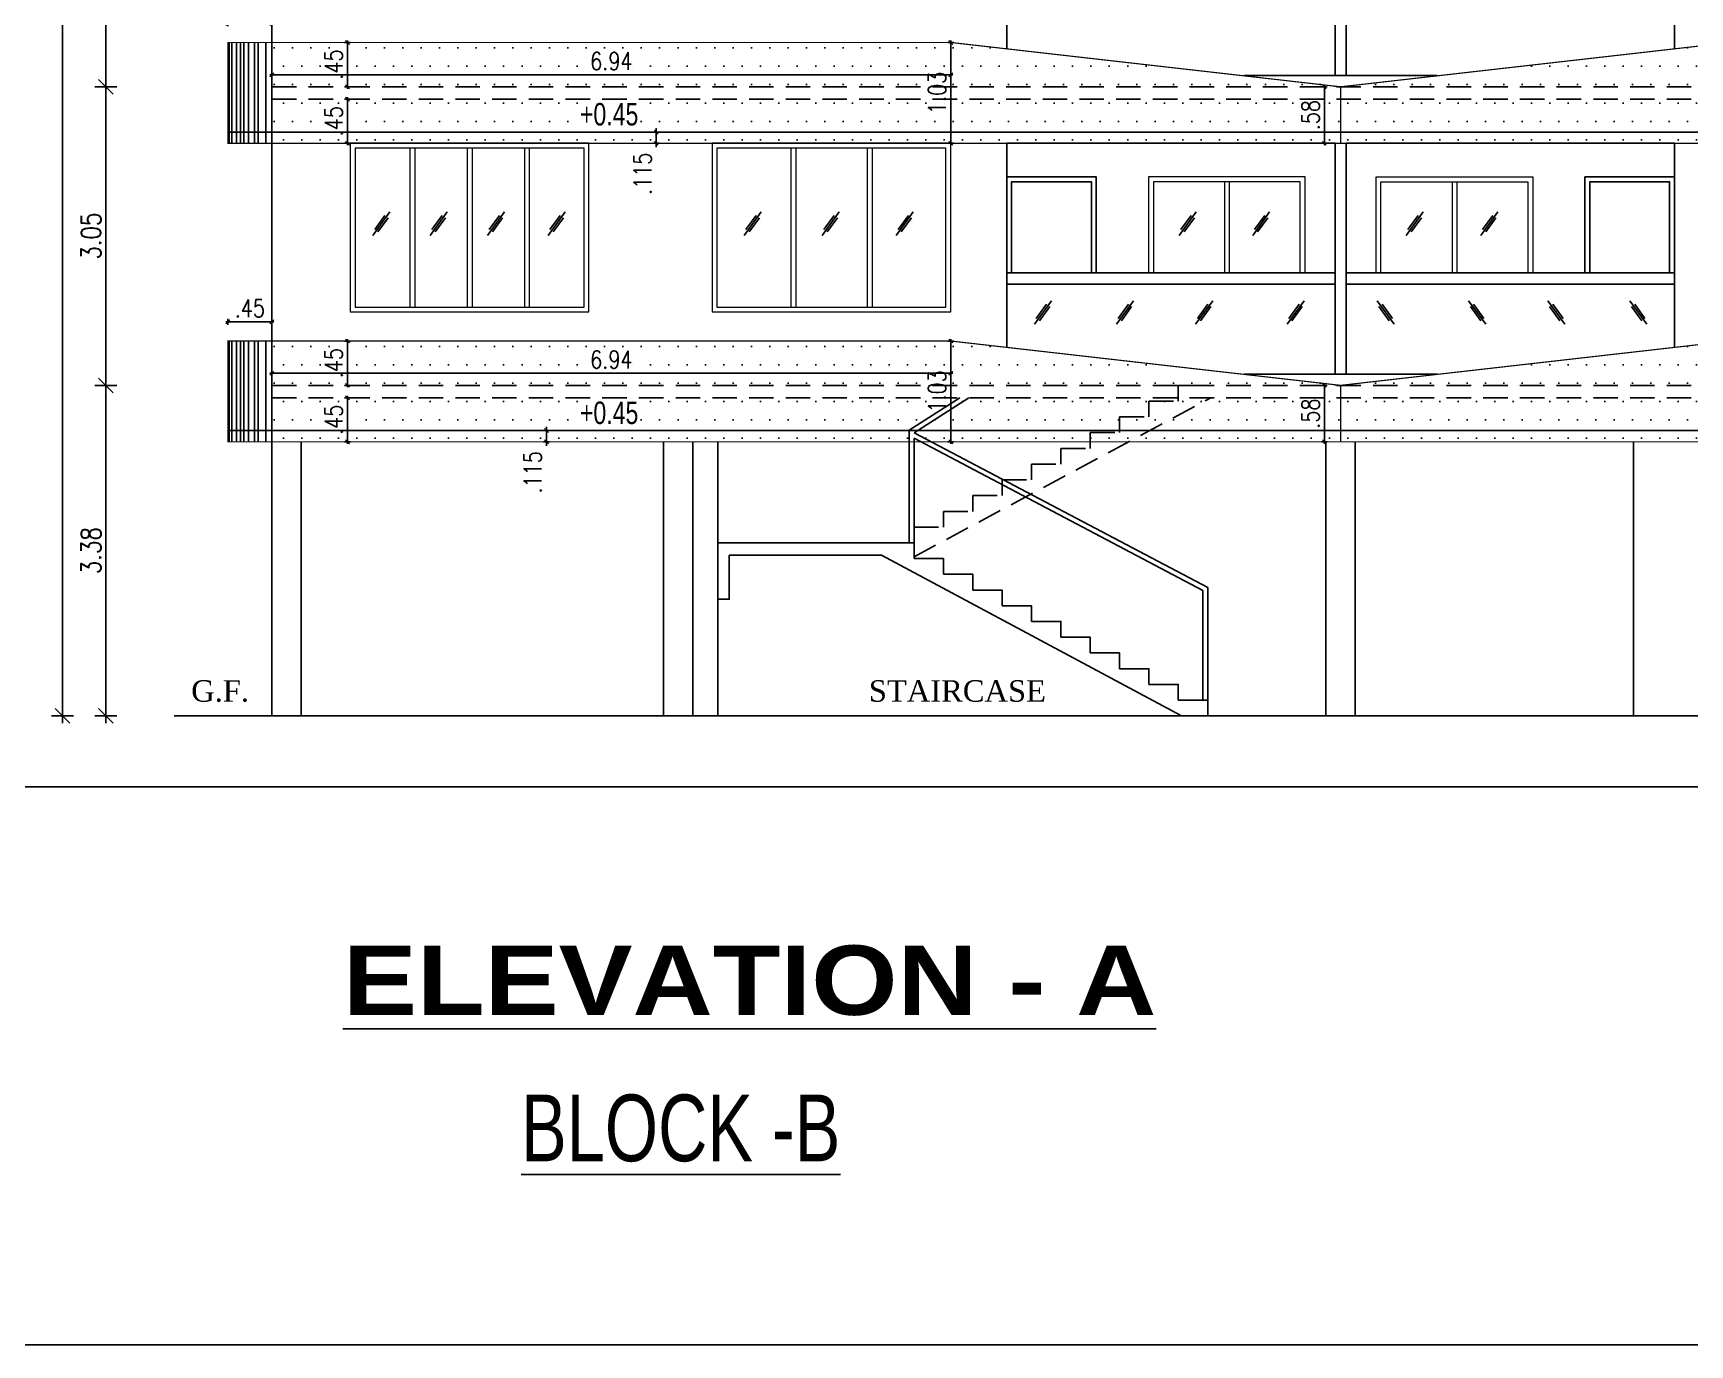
# Model space of a CAD drawing. Header units: inches. Extents: x 14235 to 14499, y 0 to 2549.
# Drawn here: x 14250.7 to 14267.62, y 2408.55 to 2421.95 of the extents above; entities that cross this region are included whole.
import ezdxf
from ezdxf.enums import TextEntityAlignment as Align

# ---------------------------------------------------------------- set-up
doc = ezdxf.new("R2010")
doc.units = ezdxf.units.IN
doc.header["$LTSCALE"] = 0.25
doc.header["$MEASUREMENT"] = 0
doc.header["$PDMODE"] = 35
doc.linetypes.add('1', pattern=[0])
doc.linetypes.add('DASHEDX2', pattern=[1.5, 1, -0.5])
for name, color, linetype in [('dim-details', 7, 'Continuous'), ('DOOR', 104, 'Continuous'), ('ELE.PROJ.', 1, 'Continuous'), ('GLASS WINDOW', 251, '1'), ('hatch', 251, 'Continuous'), ('proj-internal', 1, 'DASHEDX2'), ('Stair', 56, 'Continuous'), ('steel', 251, 'Continuous'), ('text-large', 7, 'Continuous'), ('wall', 7, 'Continuous'), ('WORK TEX', 6, 'Continuous'), ('WORKING DIM', 7, 'Continuous')]:
    doc.layers.add(name, color=color, linetype=linetype)
doc.layers.add('WINDOW', color=106, linetype='Continuous', lineweight=13)
doc.styles.add('ARIAL', font='TIMES_0.TTF')
doc.styles.add('ARL', font='swisscl_0.ttf')
doc.styles.add('B', font='ARIBLK_0.TTF')
doc.styles.add('romans', font='romans.shx', dxfattribs={"width": 0.8})
doc.dimstyles.new('121', dxfattribs={"dimscale": 0.1, "dimtxt": 1.8, "dimasz": 0.2, "dimexe": 0.03125, "dimexo": 0.25, "dimgap": 0.5, "dimtad": 1, "dimzin": 4, "dimdsep": 46, "dimtxsty": 'romans', "dimblk1": 'MINITICK', "dimblk2": 'MINITICK', "dimsah": 1, "dimcen": 1, "dimse1": 1, "dimse2": 1, "dimclrd": 252, "dimclre": 256, "dimclrt": 7, "dimadec": 3, "dimazin": 0, "dimtfac": 0.8, "dimtix": 1, "dimtmove": 2, "dimatfit": 3, "dimfxl": 0, "dimtolj": 1, "dimtzin": 3, "dimarcsym": 0})
doc.dimstyles.new('minitick-100', dxfattribs={"dimscale": 0.1, "dimtxt": 2, "dimasz": 0.75, "dimexe": 0.03125, "dimexo": 0.25, "dimgap": 0.5, "dimtad": 1, "dimzin": 4, "dimdsep": 46, "dimtxsty": 'romans', "dimblk1": 'MINITICK', "dimblk2": 'MINITICK', "dimsah": 1, "dimcen": 1, "dimse1": 1, "dimse2": 1, "dimclrd": 252, "dimclre": 256, "dimclrt": 256, "dimadec": 3, "dimazin": 0, "dimtfac": 0.8, "dimtix": 1, "dimtmove": 2, "dimatfit": 3, "dimfxl": 0, "dimtolj": 1, "dimtzin": 3, "dimarcsym": 0})
pattern_1 = [(0, (-42.02476, 0), (0.09375, 0.1875), [0, -0.1875])]
pattern_2 = [(0, (-42.02476, 3.05), (0.09375, 0.1875), [0, -0.1875])]

# ---------------------------------------------------------------- blocks, each defined once
blk = doc.blocks.new('MINITICK')
at = {"color": 7}
for p, q in [((1, 1), (-1, -1)), ((-1, 0), (1, 0)), ((0, -1.5), (0, 1.5))]:
    blk.add_line(p, q, dxfattribs=at)
blk = doc.blocks.new('*D701')
at = {"layer": 'Defpoints', "color": 0, "transparency": 16777216}
for p in [(14253.462, 2418.353), (14251.442, 2414.976), (14253.462, 2414.976)]:
    blk.add_point(p, dxfattribs=at)
at = {"layer": 'dim-details', "color": 252, "lineweight": -2, "transparency": 16777216}
blk.add_line((14251.442, 2418.278), (14251.442, 2415.051), dxfattribs=at)
at = {"layer": 'dim-details', "color": 252, "lineweight": -2, "transparency": 16777216, "xscale": 0.07500000000000001, "yscale": 0.07500000000000001, "zscale": 0.07500000000000001}
for p, rotation in [((14251.442, 2418.353), 90), ((14251.442, 2414.976), 270)]:
    blk.add_blockref('MINITICK', p, dxfattribs=dict(at, rotation=rotation))
at = {"layer": 'dim-details', "transparency": 16777216, "insert": (14251.292, 2416.664), "char_height": 0.2, "attachment_point": 5, "rotation": 90, "style": 'romans'}
blk.add_mtext('\\A1;3.38', dxfattribs=at)
blk = doc.blocks.new('*D702')
at = {"layer": 'Defpoints', "color": 0, "transparency": 16777216}
for p in [(14251.442, 2421.403), (14253.558, 2421.403), (14253.558, 2418.353)]:
    blk.add_point(p, dxfattribs=at)
at = {"layer": 'dim-details', "color": 252, "lineweight": -2, "transparency": 16777216}
blk.add_line((14251.442, 2418.428), (14251.442, 2421.328), dxfattribs=at)
at = {"layer": 'dim-details', "color": 252, "lineweight": -2, "transparency": 16777216, "xscale": 0.07500000000000001, "yscale": 0.07500000000000001, "zscale": 0.07500000000000001}
for p, rotation in [((14251.442, 2421.403), 90), ((14251.442, 2418.353), 270)]:
    blk.add_blockref('MINITICK', p, dxfattribs=dict(at, rotation=rotation))
at = {"layer": 'dim-details', "transparency": 16777216, "insert": (14251.292, 2419.878), "char_height": 0.2, "attachment_point": 5, "rotation": 90, "style": 'romans'}
blk.add_mtext('\\A1;3.05', dxfattribs=at)
blk = doc.blocks.new('*D703')
at = {"layer": 'Defpoints', "color": 0, "transparency": 16777216}
for p in [(14251.442, 2424.453), (14253.57, 2424.453), (14253.558, 2421.403)]:
    blk.add_point(p, dxfattribs=at)
at = {"layer": 'dim-details', "color": 252, "lineweight": -2, "transparency": 16777216}
blk.add_line((14251.442, 2421.478), (14251.442, 2424.378), dxfattribs=at)
at = {"layer": 'dim-details', "color": 252, "lineweight": -2, "transparency": 16777216, "xscale": 0.07500000000000001, "yscale": 0.07500000000000001, "zscale": 0.07500000000000001}
for p, rotation in [((14251.442, 2424.453), 90), ((14251.442, 2421.403), 270)]:
    blk.add_blockref('MINITICK', p, dxfattribs=dict(at, rotation=rotation))
at = {"layer": 'dim-details', "transparency": 16777216, "insert": (14251.292, 2422.928), "char_height": 0.2, "attachment_point": 5, "rotation": 90, "style": 'romans'}
blk.add_mtext('\\A1;3.05', dxfattribs=at)
blk = doc.blocks.new('*D715')
at = {"layer": 'Defpoints', "color": 0, "transparency": 16777216}
for p in [(14251.001, 2454.953), (14253.627, 2454.953), (14253.627, 2414.976)]:
    blk.add_point(p, dxfattribs=at)
at = {"layer": 'dim-details', "color": 252, "lineweight": -2, "transparency": 16777216}
blk.add_line((14251.001, 2415.051), (14251.001, 2454.878), dxfattribs=at)
at = {"layer": 'dim-details', "color": 252, "lineweight": -2, "transparency": 16777216, "xscale": 0.07500000000000001, "yscale": 0.07500000000000001, "zscale": 0.07500000000000001}
for p, rotation in [((14251.001, 2454.953), 90), ((14251.001, 2414.976), 270)]:
    blk.add_blockref('MINITICK', p, dxfattribs=dict(at, rotation=rotation))
at = {"layer": 'dim-details', "transparency": 16777216, "insert": (14250.851, 2434.964), "char_height": 0.2, "attachment_point": 5, "rotation": 90, "style": 'romans'}
blk.add_mtext('\\A1;39.98', dxfattribs=at)
blk = doc.blocks.new('*D746')
at = {"layer": 'Defpoints', "color": 0, "transparency": 16777216}
for p in [(14253.911, 2418.226), (14253.911, 2417.776), (14253.911, 2417.776)]:
    blk.add_point(p, dxfattribs=at)
at = {"layer": 'WORKING DIM', "color": 252, "lineweight": -2, "transparency": 16777216}
blk.add_line((14253.911, 2418.206), (14253.911, 2417.796), dxfattribs=at)
at = {"layer": 'WORKING DIM', "color": 252, "lineweight": -2, "transparency": 16777216, "xscale": 0.02, "yscale": 0.02, "zscale": 0.02}
for p, rotation in [((14253.911, 2418.226), 90), ((14253.911, 2417.776), 270)]:
    blk.add_blockref('MINITICK', p, dxfattribs=dict(at, rotation=rotation))
at = {"layer": 'WORKING DIM', "color": 7, "transparency": 16777216, "insert": (14253.771, 2418.001), "char_height": 0.18, "attachment_point": 5, "rotation": 90, "style": 'romans'}
blk.add_mtext('\\A1;.45', dxfattribs=at)
blk = doc.blocks.new('*D747')
at = {"layer": 'Defpoints', "color": 0, "transparency": 16777216}
for p in [(14253.911, 2418.806), (14254.119, 2418.806), (14254.063, 2418.353)]:
    blk.add_point(p, dxfattribs=at)
at = {"layer": 'WORKING DIM', "color": 252, "lineweight": -2, "transparency": 16777216}
blk.add_line((14253.911, 2418.373), (14253.911, 2418.786), dxfattribs=at)
at = {"layer": 'WORKING DIM', "color": 252, "lineweight": -2, "transparency": 16777216, "xscale": 0.02, "yscale": 0.02, "zscale": 0.02}
for p, rotation in [((14253.911, 2418.806), 90), ((14253.911, 2418.353), 270)]:
    blk.add_blockref('MINITICK', p, dxfattribs=dict(at, rotation=rotation))
at = {"layer": 'WORKING DIM', "color": 7, "transparency": 16777216, "insert": (14253.771, 2418.58), "char_height": 0.18, "attachment_point": 5, "rotation": 90, "style": 'romans'}
blk.add_mtext('\\A1;.45', dxfattribs=at)
blk = doc.blocks.new('*D748')
at = {"layer": 'Defpoints', "color": 0, "transparency": 16777216}
for p in [(14264.057, 2418.353), (14263.217, 2417.776), (14263.891, 2417.776)]:
    blk.add_point(p, dxfattribs=at)
at = {"layer": 'WORKING DIM', "color": 252, "lineweight": -2, "transparency": 16777216}
blk.add_line((14263.891, 2418.333), (14263.891, 2417.796), dxfattribs=at)
at = {"layer": 'WORKING DIM', "color": 252, "lineweight": -2, "transparency": 16777216, "xscale": 0.02, "yscale": 0.02, "zscale": 0.02}
for p, rotation in [((14263.891, 2418.353), 90), ((14263.891, 2417.776), 270)]:
    blk.add_blockref('MINITICK', p, dxfattribs=dict(at, rotation=rotation))
at = {"layer": 'WORKING DIM', "color": 7, "transparency": 16777216, "insert": (14263.751, 2418.064), "char_height": 0.18, "attachment_point": 5, "rotation": 90, "style": 'romans'}
blk.add_mtext('\\A1;.58', dxfattribs=at)
blk = doc.blocks.new('*D833')
at = {"layer": 'Defpoints', "color": 0, "transparency": 16777216}
for p in [(14253.139, 2419.001), (14252.689, 2418.806), (14253.139, 2418.806)]:
    blk.add_point(p, dxfattribs=at)
at = {"layer": 'WORKING DIM', "color": 252, "lineweight": -2, "transparency": 16777216}
blk.add_line((14252.709, 2419.001), (14253.119, 2419.001), dxfattribs=at)
at = {"layer": 'WORKING DIM', "color": 252, "lineweight": -2, "transparency": 16777216, "xscale": 0.02, "yscale": 0.02, "zscale": 0.02, "rotation": 180}
blk.add_blockref('MINITICK', (14252.689, 2419.001), dxfattribs=at)
at = {"layer": 'WORKING DIM', "color": 252, "lineweight": -2, "transparency": 16777216, "xscale": 0.02, "yscale": 0.02, "zscale": 0.02}
blk.add_blockref('MINITICK', (14253.139, 2419.001), dxfattribs=at)
at = {"layer": 'WORKING DIM', "color": 7, "transparency": 16777216, "insert": (14252.914, 2419.141), "char_height": 0.18, "attachment_point": 5, "style": 'romans'}
blk.add_mtext('\\A1;.45', dxfattribs=at)
blk = doc.blocks.new('*D834')
at = {"layer": 'Defpoints', "color": 0, "transparency": 16777216}
for p in [(14253.139, 2418.806), (14260.075, 2418.806), (14260.075, 2418.476)]:
    blk.add_point(p, dxfattribs=at)
at = {"layer": 'WORKING DIM', "color": 252, "lineweight": -2, "transparency": 16777216}
blk.add_line((14253.159, 2418.476), (14260.055, 2418.476), dxfattribs=at)
at = {"layer": 'WORKING DIM', "color": 252, "lineweight": -2, "transparency": 16777216, "xscale": 0.02, "yscale": 0.02, "zscale": 0.02, "rotation": 180}
blk.add_blockref('MINITICK', (14253.139, 2418.476), dxfattribs=at)
at = {"layer": 'WORKING DIM', "color": 252, "lineweight": -2, "transparency": 16777216, "xscale": 0.02, "yscale": 0.02, "zscale": 0.02}
blk.add_blockref('MINITICK', (14260.075, 2418.476), dxfattribs=at)
at = {"layer": 'WORKING DIM', "color": 7, "transparency": 16777216, "insert": (14256.607, 2418.616), "char_height": 0.18, "attachment_point": 5, "style": 'romans'}
blk.add_mtext('\\A1;6.94', dxfattribs=at)
blk = doc.blocks.new('*D835')
at = {"layer": 'Defpoints', "color": 0, "transparency": 16777216}
for p in [(14260.075, 2418.806), (14260.075, 2417.776), (14260.075, 2417.776)]:
    blk.add_point(p, dxfattribs=at)
at = {"layer": 'WORKING DIM', "color": 252, "lineweight": -2, "transparency": 16777216}
blk.add_line((14260.075, 2418.786), (14260.075, 2417.796), dxfattribs=at)
at = {"layer": 'WORKING DIM', "color": 252, "lineweight": -2, "transparency": 16777216, "xscale": 0.02, "yscale": 0.02, "zscale": 0.02}
for p, rotation in [((14260.075, 2418.806), 90), ((14260.075, 2417.776), 270)]:
    blk.add_blockref('MINITICK', p, dxfattribs=dict(at, rotation=rotation))
at = {"layer": 'WORKING DIM', "color": 7, "transparency": 16777216, "insert": (14259.935, 2418.291), "char_height": 0.18, "attachment_point": 5, "rotation": 90, "style": 'romans'}
blk.add_mtext('\\A1;1.03', dxfattribs=at)
blk = doc.blocks.new('*D845')
at = {"layer": 'Defpoints', "color": 0, "transparency": 16777216}
for p in [(14253.911, 2421.276), (14253.911, 2420.826), (14253.911, 2420.826)]:
    blk.add_point(p, dxfattribs=at)
at = {"layer": 'WORKING DIM', "color": 252, "lineweight": -2, "transparency": 16777216}
blk.add_line((14253.911, 2421.256), (14253.911, 2420.846), dxfattribs=at)
at = {"layer": 'WORKING DIM', "color": 252, "lineweight": -2, "transparency": 16777216, "xscale": 0.02, "yscale": 0.02, "zscale": 0.02}
for p, rotation in [((14253.911, 2421.276), 90), ((14253.911, 2420.826), 270)]:
    blk.add_blockref('MINITICK', p, dxfattribs=dict(at, rotation=rotation))
at = {"layer": 'WORKING DIM', "color": 7, "transparency": 16777216, "insert": (14253.771, 2421.051), "char_height": 0.18, "attachment_point": 5, "rotation": 90, "style": 'romans'}
blk.add_mtext('\\A1;.45', dxfattribs=at)
blk = doc.blocks.new('*D846')
at = {"layer": 'Defpoints', "color": 0, "transparency": 16777216}
for p in [(14253.911, 2421.856), (14254.119, 2421.856), (14254.063, 2421.403)]:
    blk.add_point(p, dxfattribs=at)
at = {"layer": 'WORKING DIM', "color": 252, "lineweight": -2, "transparency": 16777216}
blk.add_line((14253.911, 2421.423), (14253.911, 2421.836), dxfattribs=at)
at = {"layer": 'WORKING DIM', "color": 252, "lineweight": -2, "transparency": 16777216, "xscale": 0.02, "yscale": 0.02, "zscale": 0.02}
for p, rotation in [((14253.911, 2421.856), 90), ((14253.911, 2421.403), 270)]:
    blk.add_blockref('MINITICK', p, dxfattribs=dict(at, rotation=rotation))
at = {"layer": 'WORKING DIM', "color": 7, "transparency": 16777216, "insert": (14253.771, 2421.63), "char_height": 0.18, "attachment_point": 5, "rotation": 90, "style": 'romans'}
blk.add_mtext('\\A1;.45', dxfattribs=at)
blk = doc.blocks.new('*D843')
at = {"layer": 'Defpoints', "color": 0, "transparency": 16777216}
for p in [(14253.139, 2422.051), (14252.689, 2421.856), (14253.139, 2421.856)]:
    blk.add_point(p, dxfattribs=at)
at = {"layer": 'WORKING DIM', "color": 252, "lineweight": -2, "transparency": 16777216}
blk.add_line((14252.709, 2422.051), (14253.119, 2422.051), dxfattribs=at)
at = {"layer": 'WORKING DIM', "color": 252, "lineweight": -2, "transparency": 16777216, "xscale": 0.02, "yscale": 0.02, "zscale": 0.02, "rotation": 180}
blk.add_blockref('MINITICK', (14252.689, 2422.051), dxfattribs=at)
at = {"layer": 'WORKING DIM', "color": 252, "lineweight": -2, "transparency": 16777216, "xscale": 0.02, "yscale": 0.02, "zscale": 0.02}
blk.add_blockref('MINITICK', (14253.139, 2422.051), dxfattribs=at)
at = {"layer": 'WORKING DIM', "color": 7, "transparency": 16777216, "insert": (14252.914, 2422.191), "char_height": 0.18, "attachment_point": 5, "style": 'romans'}
blk.add_mtext('\\A1;.45', dxfattribs=at)
blk = doc.blocks.new('*D844')
at = {"layer": 'Defpoints', "color": 0, "transparency": 16777216}
for p in [(14253.139, 2421.856), (14260.075, 2421.856), (14260.075, 2421.526)]:
    blk.add_point(p, dxfattribs=at)
at = {"layer": 'WORKING DIM', "color": 252, "lineweight": -2, "transparency": 16777216}
blk.add_line((14253.159, 2421.526), (14260.055, 2421.526), dxfattribs=at)
at = {"layer": 'WORKING DIM', "color": 252, "lineweight": -2, "transparency": 16777216, "xscale": 0.02, "yscale": 0.02, "zscale": 0.02, "rotation": 180}
blk.add_blockref('MINITICK', (14253.139, 2421.526), dxfattribs=at)
at = {"layer": 'WORKING DIM', "color": 252, "lineweight": -2, "transparency": 16777216, "xscale": 0.02, "yscale": 0.02, "zscale": 0.02}
blk.add_blockref('MINITICK', (14260.075, 2421.526), dxfattribs=at)
at = {"layer": 'WORKING DIM', "color": 7, "transparency": 16777216, "insert": (14256.607, 2421.666), "char_height": 0.18, "attachment_point": 5, "style": 'romans'}
blk.add_mtext('\\A1;6.94', dxfattribs=at)
blk = doc.blocks.new('*D847')
at = {"layer": 'Defpoints', "color": 0, "transparency": 16777216}
for p in [(14260.075, 2421.856), (14260.075, 2420.826), (14260.075, 2420.826)]:
    blk.add_point(p, dxfattribs=at)
at = {"layer": 'WORKING DIM', "color": 252, "lineweight": -2, "transparency": 16777216}
blk.add_line((14260.075, 2421.836), (14260.075, 2420.846), dxfattribs=at)
at = {"layer": 'WORKING DIM', "color": 252, "lineweight": -2, "transparency": 16777216, "xscale": 0.02, "yscale": 0.02, "zscale": 0.02}
for p, rotation in [((14260.075, 2421.856), 90), ((14260.075, 2420.826), 270)]:
    blk.add_blockref('MINITICK', p, dxfattribs=dict(at, rotation=rotation))
at = {"layer": 'WORKING DIM', "color": 7, "transparency": 16777216, "insert": (14259.935, 2421.341), "char_height": 0.18, "attachment_point": 5, "rotation": 90, "style": 'romans'}
blk.add_mtext('\\A1;1.03', dxfattribs=at)
blk = doc.blocks.new('*D951')
at = {"layer": 'Defpoints', "color": 0, "transparency": 16777216}
for p in [(14264.057, 2421.403), (14263.217, 2420.826), (14263.891, 2420.826)]:
    blk.add_point(p, dxfattribs=at)
at = {"layer": 'WORKING DIM', "color": 252, "lineweight": -2, "transparency": 16777216}
blk.add_line((14263.891, 2421.383), (14263.891, 2420.846), dxfattribs=at)
at = {"layer": 'WORKING DIM', "color": 252, "lineweight": -2, "transparency": 16777216, "xscale": 0.02, "yscale": 0.02, "zscale": 0.02}
for p, rotation in [((14263.891, 2421.403), 90), ((14263.891, 2420.826), 270)]:
    blk.add_blockref('MINITICK', p, dxfattribs=dict(at, rotation=rotation))
at = {"layer": 'WORKING DIM', "color": 7, "transparency": 16777216, "insert": (14263.751, 2421.114), "char_height": 0.18, "attachment_point": 5, "rotation": 90, "style": 'romans'}
blk.add_mtext('\\A1;.58', dxfattribs=at)
blk = doc.blocks.new('*D1445')
at = {"layer": 'Defpoints', "color": 0, "transparency": 16777216}
for p in [(14255.639, 2417.891), (14255.639, 2417.776), (14255.944, 2417.776)]:
    blk.add_point(p, dxfattribs=at)
at = {"layer": 'WORKING DIM', "color": 252, "lineweight": -2, "transparency": 16777216}
for p, q in [((14255.944, 2417.911), (14255.944, 2417.931)), ((14255.944, 2417.891), (14255.944, 2417.776)), ((14255.944, 2417.756), (14255.944, 2417.736))]:
    blk.add_line(p, q, dxfattribs=at)
at = {"layer": 'WORKING DIM', "color": 252, "lineweight": -2, "transparency": 16777216, "xscale": 0.02, "yscale": 0.02, "zscale": 0.02}
for p, rotation in [((14255.944, 2417.891), 270), ((14255.944, 2417.776), 90)]:
    blk.add_blockref('MINITICK', p, dxfattribs=dict(at, rotation=rotation))
at = {"layer": 'WORKING DIM', "color": 7, "transparency": 16777216, "insert": (14255.804, 2417.464), "char_height": 0.18, "attachment_point": 5, "rotation": 90, "style": 'romans'}
blk.add_mtext('\\A1;.115', dxfattribs=at)
blk = doc.blocks.new('*D1447')
at = {"layer": 'Defpoints', "color": 0, "transparency": 16777216}
for p in [(14256.761, 2420.941), (14256.761, 2420.826), (14257.066, 2420.826)]:
    blk.add_point(p, dxfattribs=at)
at = {"layer": 'WORKING DIM', "color": 252, "lineweight": -2, "transparency": 16777216}
for p, q in [((14257.066, 2420.961), (14257.066, 2420.981)), ((14257.066, 2420.941), (14257.066, 2420.826)), ((14257.066, 2420.806), (14257.066, 2420.786))]:
    blk.add_line(p, q, dxfattribs=at)
at = {"layer": 'WORKING DIM', "color": 252, "lineweight": -2, "transparency": 16777216, "xscale": 0.02, "yscale": 0.02, "zscale": 0.02}
for p, rotation in [((14257.066, 2420.941), 270), ((14257.066, 2420.826), 90)]:
    blk.add_blockref('MINITICK', p, dxfattribs=dict(at, rotation=rotation))
at = {"layer": 'WORKING DIM', "color": 7, "transparency": 16777216, "insert": (14256.926, 2420.514), "char_height": 0.18, "attachment_point": 5, "rotation": 90, "style": 'romans'}
blk.add_mtext('\\A1;.115', dxfattribs=at)

msp = doc.modelspace()

# ---------------------------------------------------------------- hatches: boundary and pattern name
at = {"layer": 'hatch', "true_color": 0xc7b399}
h = msp.add_hatch(dxfattribs=at)
h.set_pattern_fill('DOTS', color=253, scale=3)
h.set_pattern_definition(pattern_2)
h.paths.add_polyline_path([(14264.057, 2421.403), (14260.075, 2421.856), (14253.139, 2421.856), (14253.139, 2420.826), (14264.057, 2420.826)])
h = msp.add_hatch(dxfattribs=at)
h.set_pattern_fill('DOTS', color=253, scale=3)
h.set_pattern_definition(pattern_2)
h.paths.add_polyline_path([(14264.057, 2421.403), (14268.04, 2421.856), (14274.976, 2421.856), (14274.976, 2420.826), (14264.057, 2420.826)])
h = msp.add_hatch(dxfattribs=at)
h.set_pattern_fill('DOTS', color=253, scale=3)
h.set_pattern_definition(pattern_1)
h.paths.add_polyline_path([(14253.139, 2418.806), (14253.139, 2417.776), (14264.057, 2417.776), (14264.057, 2418.353), (14260.075, 2418.806)])
h = msp.add_hatch(dxfattribs=at)
h.set_pattern_fill('DOTS', color=253, scale=3)
h.set_pattern_definition(pattern_1)
h.paths.add_polyline_path([(14264.057, 2418.353), (14268.04, 2418.806), (14274.976, 2418.806), (14274.976, 2417.776), (14264.057, 2417.776)])

# ---------------------------------------------------------------- linework, layer by layer
for p, q in [((14260.646, 2419.503), (14264, 2419.503)), ((14264.114, 2419.503), (14267.468, 2419.503)), ((14260.646, 2419.388), (14264, 2419.388)), ((14264.114, 2419.388), (14267.468, 2419.388))]:
    msp.add_line(p, q)
at = {"layer": 'DOOR'}
for points in [[(14260.646, 2419.503), (14260.646, 2420.483), (14261.561, 2420.483), (14261.561, 2419.503)], [(14267.468, 2419.503), (14267.468, 2420.483), (14266.553, 2420.483), (14266.553, 2419.503)], [(14260.696, 2419.503), (14260.696, 2420.433), (14261.511, 2420.433), (14261.511, 2419.503)], [(14267.418, 2419.503), (14267.418, 2420.433), (14266.603, 2420.433), (14266.603, 2419.503)]]:
    msp.add_lwpolyline(points, dxfattribs=at)
at = {"layer": 'ELE.PROJ.', "color": 8}
for p, q in [((14252.701, 2421.856), (14252.701, 2420.826)), ((14252.73, 2421.856), (14252.73, 2420.826)), ((14252.778, 2421.856), (14252.778, 2420.826)), ((14252.819, 2421.856), (14252.819, 2420.826)), ((14252.853, 2421.856), (14252.853, 2420.826)), ((14252.899, 2421.856), (14252.899, 2420.826)), ((14252.96, 2421.856), (14252.96, 2420.826)), ((14253, 2421.856), (14253, 2420.826)), ((14253.078, 2421.856), (14253.078, 2420.826)), ((14252.701, 2418.806), (14252.701, 2417.776)), ((14252.73, 2418.806), (14252.73, 2417.776)), ((14252.778, 2418.806), (14252.778, 2417.776)), ((14252.819, 2418.806), (14252.819, 2417.776)), ((14252.853, 2418.806), (14252.853, 2417.776)), ((14252.899, 2418.806), (14252.899, 2417.776)), ((14252.96, 2418.806), (14252.96, 2417.776)), ((14253, 2418.806), (14253, 2417.776)), ((14253.078, 2418.806), (14253.078, 2417.776))]:
    msp.add_line(p, q, dxfattribs=at)
at = {"layer": 'ELE.PROJ.'}
for p, q in [((14252.689, 2420.941), (14275.426, 2420.941)), ((14252.689, 2417.891), (14275.426, 2417.891))]:
    msp.add_line(p, q, dxfattribs=at)
at = {"layer": 'ELE.PROJ.', "const_width": 0.012}
for points in [[(14264.057, 2420.826), (14252.689, 2420.826), (14252.689, 2421.856), (14260.075, 2421.856), (14264.057, 2421.403), (14264.057, 2420.826)], [(14264.057, 2420.826), (14275.426, 2420.826), (14275.426, 2421.856), (14268.04, 2421.856), (14264.057, 2421.403), (14264.057, 2420.826)], [(14264.057, 2417.776), (14252.689, 2417.776), (14252.689, 2418.806), (14260.075, 2418.806), (14264.057, 2418.353), (14264.057, 2417.776)], [(14264.057, 2417.776), (14275.426, 2417.776), (14275.426, 2418.806), (14268.04, 2418.806), (14264.057, 2418.353), (14264.057, 2417.776)]]:
    msp.add_lwpolyline(points, dxfattribs=at)
at = {"layer": 'GLASS WINDOW', "color": 4, "ltscale": 200}
for p, q in [((14254.344, 2420.126), (14254.171, 2419.884)), ((14254.929, 2420.126), (14254.755, 2419.884)), ((14255.514, 2420.126), (14255.34, 2419.884)), ((14256.135, 2420.126), (14255.961, 2419.884)), ((14258.137, 2420.126), (14257.964, 2419.884)), ((14258.934, 2420.126), (14258.761, 2419.884)), ((14259.691, 2420.126), (14259.518, 2419.884)), ((14262.581, 2420.126), (14262.407, 2419.884)), ((14263.332, 2420.126), (14263.159, 2419.884)), ((14264.901, 2420.126), (14264.727, 2419.884)), ((14265.662, 2420.126), (14265.489, 2419.884)), ((14254.294, 2420.09), (14254.189, 2419.944)), ((14254.326, 2420.066), (14254.221, 2419.92)), ((14254.878, 2420.09), (14254.773, 2419.944)), ((14254.911, 2420.066), (14254.806, 2419.92)), ((14255.463, 2420.09), (14255.358, 2419.944)), ((14255.496, 2420.066), (14255.391, 2419.92)), ((14256.084, 2420.09), (14255.979, 2419.944)), ((14256.117, 2420.066), (14256.012, 2419.92)), ((14258.087, 2420.09), (14257.982, 2419.944)), ((14258.119, 2420.066), (14258.014, 2419.92)), ((14258.884, 2420.09), (14258.779, 2419.944)), ((14258.916, 2420.066), (14258.811, 2419.92)), ((14259.641, 2420.09), (14259.536, 2419.944)), ((14259.673, 2420.066), (14259.568, 2419.92)), ((14262.53, 2420.09), (14262.425, 2419.944)), ((14262.563, 2420.066), (14262.458, 2419.92)), ((14263.282, 2420.09), (14263.177, 2419.944)), ((14263.314, 2420.066), (14263.209, 2419.92)), ((14264.85, 2420.09), (14264.745, 2419.944)), ((14264.883, 2420.066), (14264.778, 2419.92)), ((14265.612, 2420.09), (14265.507, 2419.944)), ((14265.644, 2420.066), (14265.539, 2419.92)), ((14261.104, 2419.218), (14260.93, 2418.977)), ((14261.053, 2419.182), (14260.948, 2419.036)), ((14261.086, 2419.159), (14260.981, 2419.013)), ((14261.941, 2419.218), (14261.767, 2418.977)), ((14261.89, 2419.182), (14261.785, 2419.036)), ((14261.922, 2419.159), (14261.817, 2419.013)), ((14262.75, 2419.218), (14262.576, 2418.977)), ((14262.699, 2419.182), (14262.594, 2419.036)), ((14262.731, 2419.159), (14262.626, 2419.013)), ((14263.683, 2419.218), (14263.51, 2418.977)), ((14263.633, 2419.182), (14263.528, 2419.036)), ((14263.665, 2419.159), (14263.56, 2419.013)), ((14264.431, 2419.218), (14264.605, 2418.977)), ((14264.449, 2419.159), (14264.554, 2419.013)), ((14264.482, 2419.182), (14264.587, 2419.036)), ((14265.365, 2419.218), (14265.539, 2418.977)), ((14265.383, 2419.159), (14265.488, 2419.013)), ((14265.416, 2419.182), (14265.52, 2419.036)), ((14266.174, 2419.218), (14266.348, 2418.977)), ((14266.192, 2419.159), (14266.297, 2419.013)), ((14266.224, 2419.182), (14266.329, 2419.036)), ((14267.011, 2419.218), (14267.184, 2418.977)), ((14267.029, 2419.159), (14267.134, 2419.013)), ((14267.061, 2419.182), (14267.166, 2419.036))]:
    msp.add_line(p, q, dxfattribs=at)
at = {"layer": 'proj-internal', "color": 251}
for p, q in [((14253.139, 2421.403), (14274.976, 2421.403)), ((14253.139, 2421.276), (14274.976, 2421.276)), ((14253.139, 2418.353), (14274.976, 2418.353)), ((14253.139, 2418.226), (14274.976, 2418.226)), ((14259.699, 2416.601), (14262.731, 2418.226))]:
    msp.add_line(p, q, dxfattribs=at)
for points in [[(14262.399, 2418.192), (14262.399, 2418.353), (14262.699, 2418.353)], [(14262.099, 2418.031), (14262.099, 2418.192), (14262.399, 2418.192)], [(14261.799, 2417.87), (14261.799, 2418.031), (14262.099, 2418.031)], [(14261.499, 2417.709), (14261.499, 2417.87), (14261.799, 2417.87)], [(14261.199, 2417.549), (14261.199, 2417.709), (14261.499, 2417.709)], [(14260.899, 2417.388), (14260.899, 2417.549), (14261.199, 2417.549)], [(14260.299, 2417.066), (14260.299, 2417.227), (14260.599, 2417.227)], [(14260.599, 2417.227), (14260.599, 2417.388), (14260.899, 2417.388)], [(14259.999, 2416.905), (14259.999, 2417.066), (14260.299, 2417.066)], [(14259.699, 2416.745), (14259.699, 2416.905), (14259.999, 2416.905)]]:
    msp.add_lwpolyline(points, dxfattribs=at)
at = {"layer": 'Stair', "ltscale": 10}
msp.add_line((14259.368, 2416.618), (14262.431, 2414.976), dxfattribs=at)
for points in [[(14259.699, 2416.584), (14259.699, 2416.745), (14257.696, 2416.745)], [(14257.696, 2416.745), (14257.696, 2416.618), (14257.696, 2416.168), (14257.811, 2416.168), (14257.811, 2416.618), (14259.368, 2416.618)], [(14259.999, 2416.423), (14259.999, 2416.584), (14259.699, 2416.584)], [(14260.299, 2416.262), (14260.299, 2416.423), (14259.999, 2416.423)], [(14260.599, 2416.101), (14260.599, 2416.262), (14260.299, 2416.262)], [(14260.899, 2415.941), (14260.899, 2416.101), (14260.599, 2416.101)], [(14261.199, 2415.78), (14261.199, 2415.941), (14260.899, 2415.941)], [(14261.499, 2415.619), (14261.499, 2415.78), (14261.199, 2415.78)], [(14261.799, 2415.458), (14261.799, 2415.619), (14261.499, 2415.619)], [(14262.099, 2415.297), (14262.099, 2415.458), (14261.799, 2415.458)], [(14262.399, 2415.137), (14262.399, 2415.297), (14262.099, 2415.297)], [(14262.699, 2414.976), (14262.699, 2415.137), (14262.399, 2415.137)]]:
    msp.add_lwpolyline(points, dxfattribs=at)
at = {"layer": 'steel', "ltscale": 10}
for p, q in [((14259.649, 2417.895), (14260.166, 2418.226)), ((14259.7, 2417.868), (14260.259, 2418.226)), ((14259.649, 2416.745), (14259.649, 2417.895)), ((14259.699, 2416.745), (14259.699, 2417.812)), ((14259.699, 2417.812), (14262.649, 2416.256)), ((14259.7, 2417.868), (14262.699, 2416.287)), ((14262.649, 2415.137), (14262.649, 2416.256)), ((14262.699, 2415.137), (14262.699, 2416.287))]:
    msp.add_line(p, q, dxfattribs=at)
at = {"layer": 'wall'}
for p, q in [((14253.139, 2414.976), (14253.139, 2456.103)), ((14260.646, 2421.791), (14260.646, 2423.876)), ((14264, 2423.876), (14264, 2421.518)), ((14264.114, 2423.876), (14264.114, 2421.518)), ((14267.468, 2421.791), (14267.468, 2423.876)), ((14263.073, 2421.518), (14265.042, 2421.518)), ((14264, 2421.409), (14264, 2421.403)), ((14264.114, 2421.409), (14264.114, 2421.403)), ((14260.646, 2418.741), (14260.646, 2420.826)), ((14260.646, 2420.826), (14264, 2420.826)), ((14264, 2420.826), (14264, 2418.468)), ((14264.114, 2420.826), (14264.114, 2418.468)), ((14264.114, 2420.826), (14267.468, 2420.826)), ((14267.468, 2418.741), (14267.468, 2420.826)), ((14263.073, 2418.468), (14265.042, 2418.468)), ((14264, 2418.359), (14264, 2418.353)), ((14264.114, 2418.359), (14264.114, 2418.353)), ((14253.439, 2417.776), (14253.439, 2414.976)), ((14257.14, 2417.776), (14257.14, 2414.976)), ((14257.44, 2417.776), (14257.44, 2414.976)), ((14257.696, 2417.776), (14257.696, 2414.976)), ((14263.907, 2414.976), (14263.907, 2417.776)), ((14264.207, 2414.976), (14264.207, 2417.776)), ((14267.049, 2417.776), (14267.049, 2414.976)), ((14252.139, 2414.976), (14275.976, 2414.976)), ((14269.23, 2414.253), (14244.648, 2414.253))]:
    msp.add_line(p, q, dxfattribs=at)
msp.add_lwpolyline([(14281.581, 2460.779), (14244.648, 2460.779), (14244.648, 2408.55), (14281.581, 2408.55)], close=True, dxfattribs=at)
at = {"layer": 'WINDOW'}
for p, q in [((14254.549, 2420.776), (14254.549, 2419.153)), ((14254.599, 2420.776), (14254.599, 2419.153)), ((14255.134, 2420.776), (14255.134, 2419.153)), ((14255.184, 2420.776), (14255.184, 2419.153)), ((14255.718, 2420.776), (14255.718, 2419.153)), ((14255.768, 2420.776), (14255.768, 2419.153)), ((14258.44, 2420.776), (14258.44, 2419.153)), ((14258.49, 2420.776), (14258.49, 2419.153)), ((14259.22, 2420.776), (14259.22, 2419.153)), ((14259.27, 2420.776), (14259.27, 2419.153)), ((14262.87, 2420.433), (14262.87, 2419.503)), ((14262.92, 2420.433), (14262.92, 2419.503)), ((14265.195, 2420.433), (14265.195, 2419.503)), ((14265.245, 2420.433), (14265.245, 2419.503))]:
    msp.add_line(p, q, dxfattribs=at)
for points in [[(14253.939, 2419.103), (14256.378, 2419.103), (14256.378, 2420.826), (14253.939, 2420.826)], [(14257.636, 2419.103), (14260.075, 2419.103), (14260.075, 2420.826), (14257.636, 2420.826)], [(14253.989, 2419.153), (14256.328, 2419.153), (14256.328, 2420.776), (14253.989, 2420.776)], [(14257.686, 2419.153), (14260.025, 2419.153), (14260.025, 2420.776), (14257.686, 2420.776)]]:
    msp.add_lwpolyline(points, close=True, dxfattribs=at)
for points in [[(14263.695, 2419.503), (14263.695, 2420.483), (14262.095, 2420.483), (14262.095, 2419.503)], [(14264.419, 2419.503), (14264.419, 2420.483), (14266.02, 2420.483), (14266.02, 2419.503)], [(14263.645, 2419.503), (14263.645, 2420.433), (14262.145, 2420.433), (14262.145, 2419.503)], [(14264.469, 2419.503), (14264.469, 2420.433), (14265.97, 2420.433), (14265.97, 2419.503)]]:
    msp.add_lwpolyline(points, dxfattribs=at)

# ---------------------------------------------------------------- texts
at = {"layer": 'text-large'}
for s, height, style, p in [('G.F.', 0.22, 'ARIAL', (14252.61, 2415.231)), ('STAIRCASE', 0.22, 'ARIAL', (14260.142, 2415.231)), ('%%UELEVATION - A', 0.70873, 'B', (14258.019, 2412.276))]:
    msp.add_text(s, height=height, dxfattribs=dict(at, style=style)).set_placement(p, align=Align.MIDDLE_CENTER)
at = {"layer": 'text-large', "style": 'ARL'}
msp.add_text('%%UBLOCK -B', height=0.68154, dxfattribs=at).set_placement((14257.316, 2410.426), align=Align.CENTER)
at = {"layer": 'WORK TEX', "color": 7, "style": 'ARL'}
for p in [(14256.617, 2421.123), (14256.617, 2418.073)]:
    msp.add_text('+0.45 ', height=0.23, dxfattribs=at).set_placement(p, align=Align.MIDDLE_CENTER)

# ---------------------------------------------------------------- dimensions: what is measured, and where the dimension line sits
at = {"layer": 'dim-details'}
for base, p1, p2, picture, middle in [((14251.001, 2454.953), (14253.627, 2414.976), (14253.627, 2454.953), '*D715', (14250.851, 2434.964)), ((14251.442, 2424.453), (14253.558, 2421.403), (14253.57, 2424.453), '*D703', (14251.292, 2422.928)), ((14251.442, 2421.403), (14253.558, 2418.353), (14253.558, 2421.403), '*D702', (14251.292, 2419.878)), ((14251.442, 2414.976), (14253.462, 2418.353), (14253.462, 2414.976), '*D701', (14251.292, 2416.664))]:
    dim = msp.add_linear_dim(base=base, p1=p1, p2=p2, angle=90, dimstyle='minitick-100', dxfattribs=at)
    dim.commit()
    dim.dimension.update_dxf_attribs({"geometry": picture, "text_midpoint": middle})
at = {"layer": 'WORKING DIM'}
for base, p1, p2, picture, middle in [((14253.139, 2422.051), (14252.689, 2421.856), (14253.139, 2421.856), '*D843', (14252.914, 2422.191)), ((14260.075, 2421.526), (14253.139, 2421.856), (14260.075, 2421.856), '*D844', (14256.607, 2421.666)), ((14253.139, 2419.001), (14252.689, 2418.806), (14253.139, 2418.806), '*D833', (14252.914, 2419.141)), ((14260.075, 2418.476), (14253.139, 2418.806), (14260.075, 2418.806), '*D834', (14256.607, 2418.616))]:
    dim = msp.add_linear_dim(base=base, p1=p1, p2=p2, dimstyle='121', override={"dimfxl": 0.18, "dimfxlon": 1}, dxfattribs=at)
    dim.commit()
    dim.dimension.update_dxf_attribs({"geometry": picture, "text_midpoint": middle})
for base, p1, p2, picture, middle in [((14253.911, 2421.856), (14254.063, 2421.403), (14254.119, 2421.856), '*D846', (14253.771, 2421.63)), ((14260.075, 2420.826), (14260.075, 2421.856), (14260.075, 2420.826), '*D847', (14259.935, 2421.341)), ((14253.911, 2420.826), (14253.911, 2421.276), (14253.911, 2420.826), '*D845', (14253.771, 2421.051)), ((14263.891, 2420.826), (14264.057, 2421.403), (14263.217, 2420.826), '*D951', (14263.751, 2421.114)), ((14253.911, 2418.806), (14254.063, 2418.353), (14254.119, 2418.806), '*D747', (14253.771, 2418.58)), ((14260.075, 2417.776), (14260.075, 2418.806), (14260.075, 2417.776), '*D835', (14259.935, 2418.291)), ((14253.911, 2417.776), (14253.911, 2418.226), (14253.911, 2417.776), '*D746', (14253.771, 2418.001)), ((14263.891, 2417.776), (14264.057, 2418.353), (14263.217, 2417.776), '*D748', (14263.751, 2418.064))]:
    dim = msp.add_linear_dim(base=base, p1=p1, p2=p2, angle=90, dimstyle='121', override={"dimfxl": 0.18, "dimfxlon": 1}, dxfattribs=at)
    dim.commit()
    dim.dimension.update_dxf_attribs({"geometry": picture, "text_midpoint": middle})
for base, p1, p2, picture, middle in [((14257.066, 2420.826), (14256.761, 2420.941), (14256.761, 2420.826), '*D1447', (14256.926, 2420.514)), ((14255.944, 2417.776), (14255.639, 2417.891), (14255.639, 2417.776), '*D1445', (14255.804, 2417.464))]:
    dim = msp.add_linear_dim(base=base, p1=p1, p2=p2, angle=90, text='.115', dimstyle='121', override={"dimfxl": 0.18, "dimfxlon": 1}, dxfattribs=at)
    dim.commit()
    dim.dimension.update_dxf_attribs({"geometry": picture, "text_midpoint": middle, "dimtype": 160})

doc.saveas('drawing.dxf')
